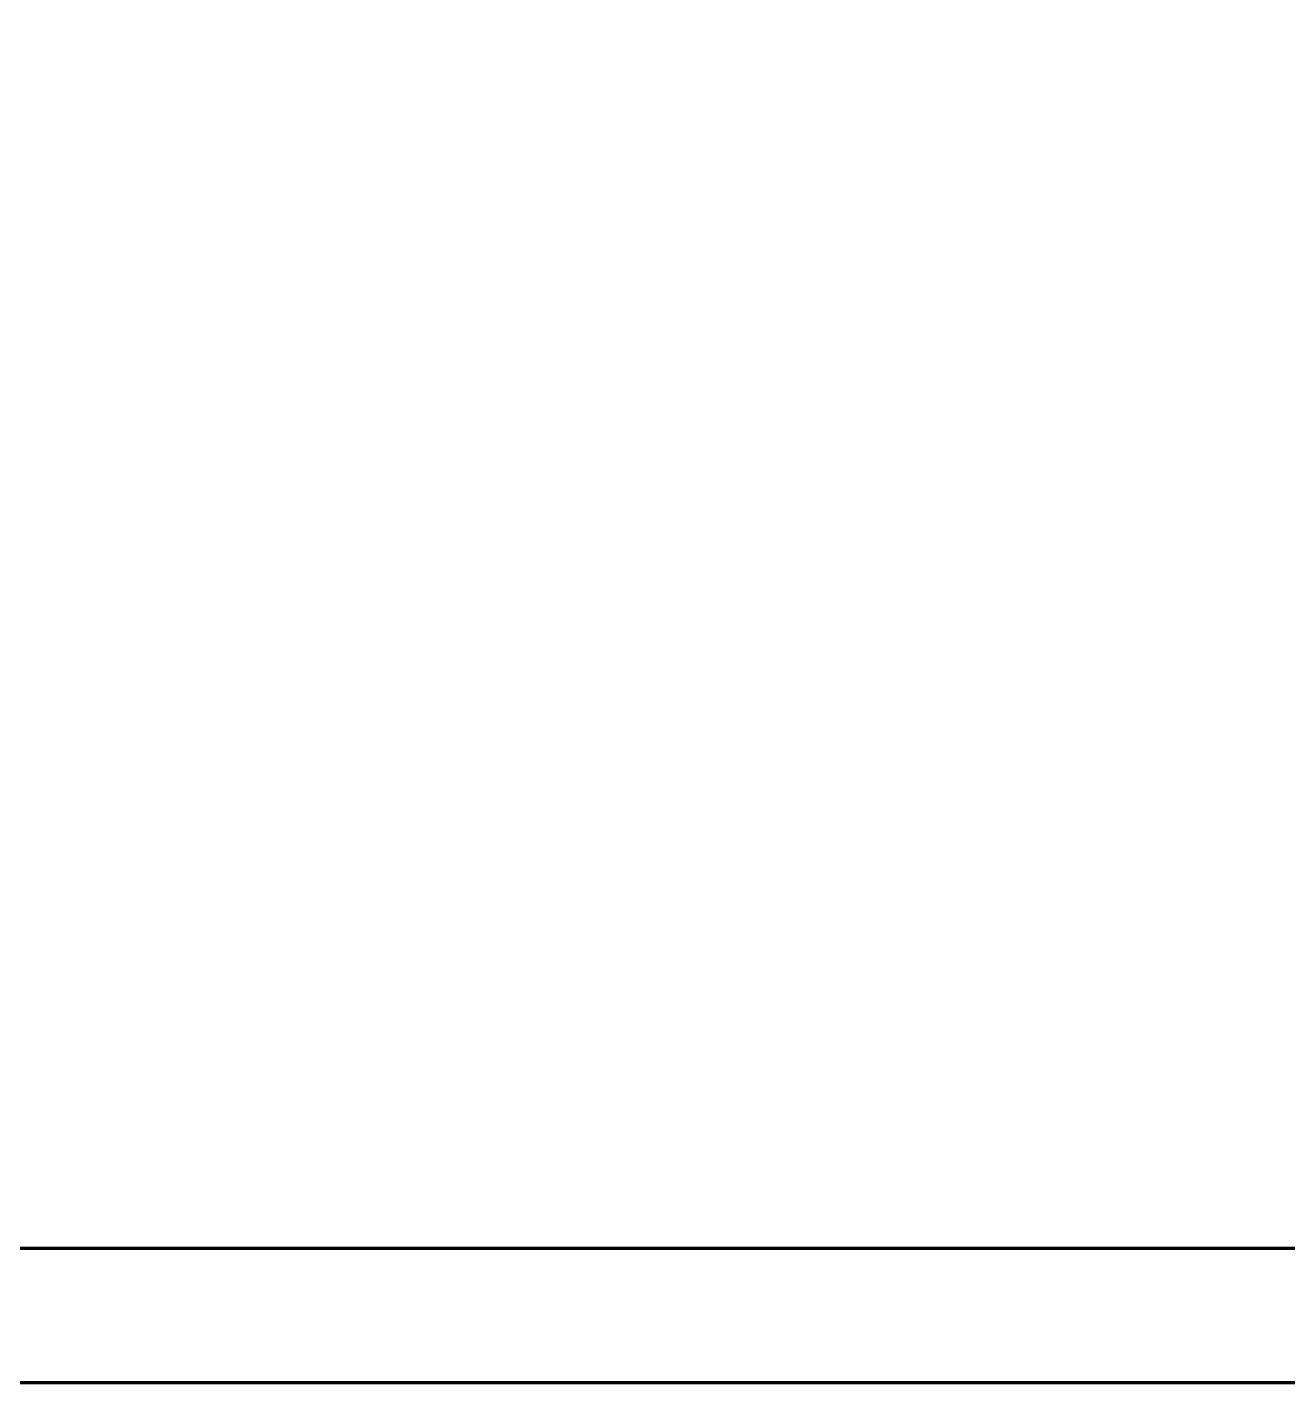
# Model space of a CAD drawing. Header units: millimetres. Extents: x 1333 to 104182, y -62616 to -5704.
# Drawn here: x 43156.4 to 43250.2, y -62590.8 to -62489.9 of the extents above; entities that cross this region are included whole.
import ezdxf

# ---------------------------------------------------------------- set-up
doc = ezdxf.new("R2010")
doc.units = ezdxf.units.MM
doc.header["$LTSCALE"] = 0.5
doc.layers.add('08', color=1, linetype='Continuous')
doc.layers.add('11', color=3, linetype='Continuous')

# ---------------------------------------------------------------- blocks, each defined once
blk = doc.blocks.new('999')
at = {"color": 7, "lineweight": 70}
for p, q in [((75894.98, -11913.12), (73476.98, -11913.12)), ((75924.98, -11943.12), (73401.98, -11943.12))]:
    blk.add_line(p, q, dxfattribs=at)

msp = doc.modelspace()

# ---------------------------------------------------------------- linework, layer by layer
at = {"color": 7, "lineweight": 70}
for p, q in [((43566.862, -62580.825), (42760.862, -62580.825)), ((43576.862, -62590.825), (42735.862, -62590.825))]:
    msp.add_line(p, q, dxfattribs=at)
at = {"color": 7, "lineweight": 35}
msp.add_line((43306.862, -62580.825), (43166.862, -62580.825), dxfattribs=at)
msp.add_line((43306.862, -62580.825), (43166.862, -62580.825), dxfattribs=at)
msp.add_line((43306.862, -62580.825), (43166.862, -62580.825), dxfattribs=at)
msp.add_line((43306.862, -62580.825), (43166.862, -62580.825), dxfattribs=at)
msp.add_line((43306.862, -62580.825), (43166.862, -62580.825), dxfattribs=at)
msp.add_line((43306.862, -62580.825), (43166.862, -62580.825), dxfattribs=at)
msp.add_line((43306.862, -62580.825), (43166.862, -62580.825), dxfattribs=at)
msp.add_line((43306.862, -62580.825), (43166.862, -62580.825), dxfattribs=at)
at = {"color": 3}
msp.add_lwpolyline([(42735.862, -61996.825), (43576.862, -61996.825), (43576.862, -62590.825), (42735.862, -62590.825)], close=True, dxfattribs=at)
at = {"layer": '11'}
msp.add_lwpolyline([(42735.862, -61996.825), (43576.862, -61996.825), (43576.862, -62590.825), (42735.862, -62590.825)], close=True, dxfattribs=at)

# ---------------------------------------------------------------- block references
at = {"layer": '08', "color": 55, "xscale": 0.3333333333430346, "yscale": 0.3333333333357587, "zscale": 0.3333333333333333}
msp.add_blockref('999', (18268.536, -58609.785), dxfattribs=at)

doc.saveas('drawing.dxf')
